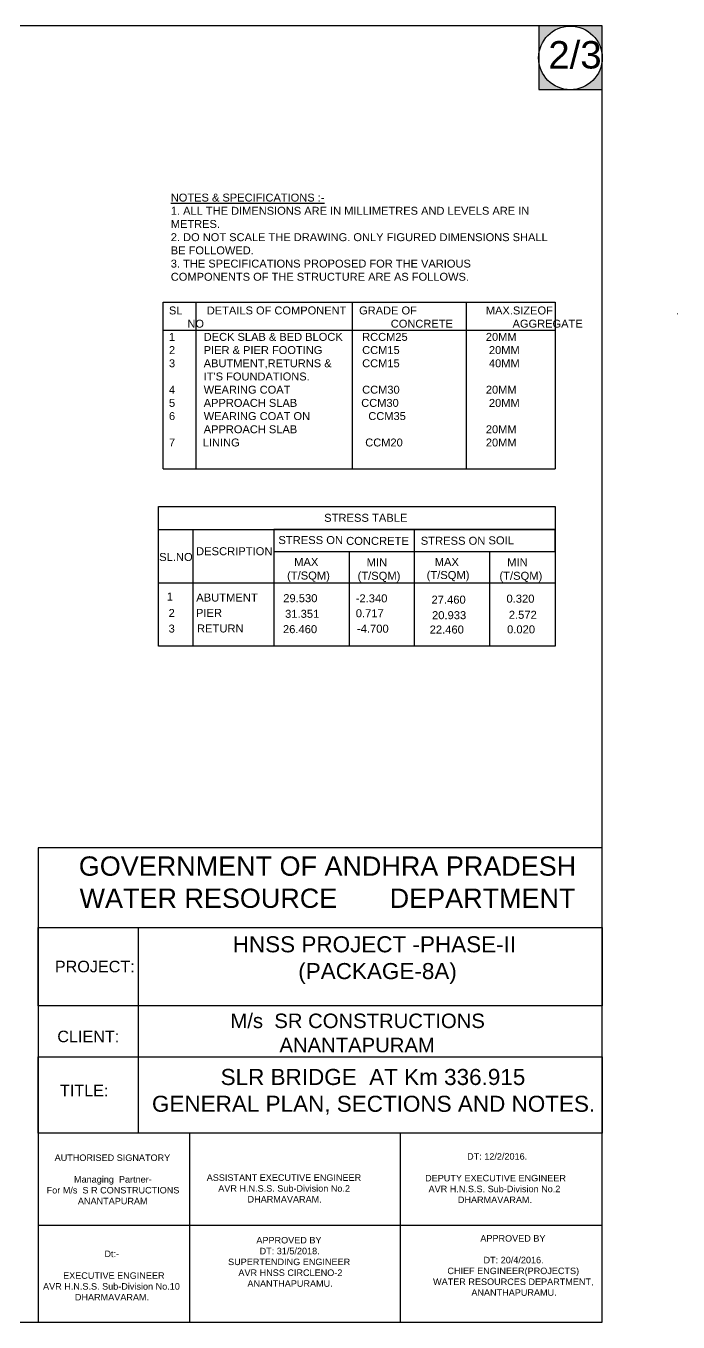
# Model space of a CAD drawing. Header units: inches. Extents: x 356040 to 382049, y -172758 to -157251.
# Drawn here: x 374250 to 382049, y -172758 to -157251 of the extents above; entities that cross this region are included whole.
import ezdxf

# ---------------------------------------------------------------- set-up
doc = ezdxf.new("R2010")
doc.units = ezdxf.units.IN
doc.header["$MEASUREMENT"] = 0
doc.layers.add('DRAWING', color=7, linetype='Continuous')
doc.layers.add('TEXT', color=7, linetype='Continuous')
doc.styles.get("Standard").update_dxf_attribs({"font": 'arial.ttf'})

msp = doc.modelspace()

# ---------------------------------------------------------------- hatches: boundary and pattern name
at = {"layer": 'Defpoints', "ltscale": 0.4}
h = msp.add_hatch(dxfattribs=at)
h.set_pattern_fill('AR-SAND', color=256, scale=0.656121, style=0)
h.set_pattern_definition([(37.5, (150105.5618, -54340.2531), (-0.0413312694, 1.264229668), [0, -0.9973040225, 0, -1.1154058147, 0, -1.0661967346]), (7.5, (150105.5618, -54340.2531), (1.161187781, 1.851669489), [0, -0.5380192753, 0, -0.8988858624, 0, -0.3444635604]), (327.5, (150104.7548, -54340.2531), (2.0432540826, 0.0037130242), [0, -0.3280605337, 0, -1.1810179214, 0, -1.5418845085]), (317.5, (150104.7548, -54340.2531), (1.972382997, 0.575861429), [0, -0.164030267, 0, -0.7742228596, 0, -0.885763441])])
h.paths.add_polyline_path([(380382.7, -157251), (380382.7, -157596.1, -0.9520527), (381141.5, -157633.4), (381141.5, -157251)])
h.paths.add_polyline_path([(380743.6, -158013.3, -0.3725087), (380382.7, -157670.7), (380382.7, -158013.3)])
h.paths.add_polyline_path([(380778.8, -158013.3), (381141.5, -158013.3), (381141.5, -157633.4, -0.4007378)])

# ---------------------------------------------------------------- linework, layer by layer
msp.add_lwpolyline([(381141.5, -157251), (380382.7, -157251), (380382.7, -158013.3), (381141.5, -158013.3)], close=True, dxfattribs=at)
at = {"layer": 'DRAWING', "ltscale": 0.4}
for points in [[(381141.5, -157251), (356039.5, -157251), (356039.5, -172758), (381141.5, -172758)], [(375833.4, -162999), (380577.5, -162999), (380577.5, -164671.5), (375833.4, -164671.5)], [(375833.4, -163276.5), (380577.5, -163276.5), (380577.5, -163919.2), (375833.4, -163919.2)], [(376250, -163276.5), (377214.9, -163276.5), (377214.9, -164671.5), (376250, -164671.5)], [(377214.9, -163539.5), (380577.5, -163539.5), (380577.5, -163276.5), (377214.9, -163276.5)], [(378896.2, -163276.5), (380577.5, -163276.5), (380577.5, -164671.5), (378896.2, -164671.5)]]:
    msp.add_lwpolyline(points, close=True, dxfattribs=at)
for points in [[(375889.2, -162551.5), (375889.2, -160554.1), (380577.5, -160554.1), (380577.5, -162551.5)], [(376282.1, -160554.1), (376282.1, -162551.5)], [(378151.5, -160554.1), (378151.5, -162551.5)], [(379514, -160554.1), (379514, -162551.5)], [(375889.2, -160891.6), (380577.5, -160891.6)], [(375889.2, -162551.5), (380577.5, -162551.5)], [(378114.1, -163539.5), (378114.1, -164671.5)], [(379795.3, -163539.5), (379795.3, -164671.5)]]:
    msp.add_lwpolyline(points, dxfattribs=at)
msp.add_circle((380761.2, -157633.4), 380.3, dxfattribs=at)
at = {"layer": 'TEXT'}
for points in [[(381141.5, -167083.1), (374394.3, -167083.1), (374394.3, -172758), (381141.5, -172758)], [(374394.3, -168039.1), (381141.5, -168039.1), (381141.5, -168974.6), (374394.3, -168974.6)], [(374394.3, -169585.5), (381141.5, -169585.5), (381141.5, -170498.4), (374394.3, -170498.4)]]:
    msp.add_lwpolyline(points, close=True, dxfattribs=at)
for points in [[(375592.4, -168039.1), (375592.4, -170498.4)], [(376204.2, -170498.4), (376204.2, -172758)], [(378726.6, -170498.4), (378726.6, -172758)], [(374394.3, -171597.8), (381141.5, -171597.8)]]:
    msp.add_lwpolyline(points, dxfattribs=at)

# ---------------------------------------------------------------- texts
at = {"layer": 'DRAWING', "attachment_point": 1}
for s, insert, char_height, width in [('2/3', (380497.7, -157432.4), 328.06, 619.569), ('{\\LNOTES & SPECIFICATIONS :- \\P}1. ALL THE DIMENSIONS ARE IN MILLIMETRES AND LEVELS ARE IN METRES. \\P2. DO NOT SCALE THE DRAWING. ONLY FIGURED DIMENSIONS SHALL BE FOLLOWED. \\P3. THE SPECIFICATIONS PROPOSED FOR THE VARIOUS COMPONENTS OF THE STRUCTURE ARE AS FOLLOWS.\\P ', (375982, -159257.2), 94.753, 4559.416), ("SL^I  DETAILS OF COMPONENT ^IGRADE OF      ^I^IMAX.SIZEOF ^I^I^I^I.                NO^I^I^I^I^I^ICONCRETE^I                   AGGREGATE \\P1^I DECK SLAB & BED BLOCK^I RCCM25^I^I^I20MM\\P2^I PIER & PIER FOOTING^I^I CCM15^I^I^I 20MM\\P3^I ABUTMENT,RETURNS &^I CCM15^I^I^I 40MM \\P^I IT'S FOUNDATIONS.^I^I \\P4 ^I WEARING COAT^I^I^I CCM30^I^I^I20MM\\P5 ^I APPROACH SLAB^I           CCM30 ^I^I^I 20MM\\P6 ^I WEARING COAT ON^I^I   CCM35\\P^I APPROACH SLAB^I^I^I^I^I  ^I20MM \\P7         LINING^I^I^I^I  CCM20^I^I^I20MM ", (375960.1, -160607.9), 94.7534, 6417.655), ('CONCRETE', (378079, -163364.3), 95.75, 773.596), ('(T/SQM)', (377372.5, -163778.5), 95.75, 524.715), ('(T/SQM)', (378215.8, -163781.5), 95.75, 524.715), ('(T/SQM)', (379041.8, -163772.5), 95.75, 524.715), ('(T/SQM)', (379912.8, -163781.5), 95.75, 524.715)]:
    msp.add_mtext(s, dxfattribs=dict(at, insert=insert, char_height=char_height, width=width))
at = {"layer": 'TEXT'}
for s, height, p in [('STRESS TABLE', 95.752, (377816.2, -163183.6)), ('STRESS ON ', 95.75, (377269, -163450)), ('STRESS ON ', 95.75, (378971.6, -163458.3)), ('SOIL ', 95.75, (379781.4, -163453.8)), ('SL.NO ', 95.75, (375842.7, -163652.4)), ('DESCRIPTION ', 95.752, (376284, -163583.6)), ('MAX', 95.75, (377457, -163711.9)), ('MIN', 95.75, (378323.9, -163715.2)), ('MAX', 95.75, (379138.3, -163711.9)), ('MIN', 95.75, (380005.2, -163715.2)), ('1', 95.8, (375934.5, -164125.7)), ('ABUTMENT ', 95.75, (376286.6, -164137.5)), ('29.530', 95.75, (377326.8, -164145.2)), ('-2.340', 95.75, (378193.4, -164147.3)), ('0.320', 95.75, (379996.7, -164151)), ('27.460', 95.75, (379100.2, -164162.9)), ('2', 95.8, (375955.3, -164322.5)), ('PIER', 95.75, (376282.9, -164321.1)), ('31.351', 95.75, (377349.1, -164332.3)), ('0.717', 95.75, (378194.4, -164325.7)), ('20.933', 95.75, (379106.4, -164348.5)), ('2.572', 95.75, (380024.4, -164344.2)), ('3', 95.8, (375955.4, -164509)), ('RETURN', 95.75, (376295.3, -164507.3)), ('26.460', 95.75, (377323.5, -164515.9)), ('-4.700', 95.75, (378208.8, -164510.1)), ('22.460', 95.75, (379078.4, -164520.4)), ('0.020', 95.75, (380003.8, -164518.4))]:
    msp.add_text(s, height=height, dxfattribs=at).set_placement(p)
at = {"layer": 'TEXT', "color": 7, "width": 6583.98, "attachment_point": 5}
for s, insert, char_height in [('GOVERNMENT OF ANDHRA PRADESH\\PWATER RESOURCE       DEPARTMENT', (377856.4, -167496.5), 230.865), ('HNSS PROJECT -PHASE-II\\P (PACKAGE-8A)', (378417.4, -168427.4), 192.387)]:
    msp.add_mtext(s, dxfattribs=dict(at, insert=insert, char_height=char_height))
at = {"layer": 'TEXT', "attachment_point": 1}
for s, insert, char_height, width in [('PROJECT:', (374595.7, -168435.2), 138.22, 1289.619), ('\\pi707.53;M/s  SR CONSTRUCTIONS \\P\\pi1293.8;ANANTAPURAM', (375987.7, -169067.3), 173.514, 4427.877), ('CLIENT:', (374625, -169271.7), 138.22, 1289.619), ('\\pi1175.2;SLR BRIDGE  AT Km 336.915\\P\\pi354.05;GENERAL PLAN, SECTIONS AND NOTES.', (375402.8, -169729.4), 192.387, 5972.233), ('TITLE:', (374656.8, -169919.5), 138.22, 749.501), ('\\pi1261.1;AUTHORISED SIGNATORY\\P\\pi1952;\\P\\pi1492.7;Managing  Partner-\\P\\pi1165.5;For M/s  S R CONSTRUCTIONS\\P\\pi1539.5;ANANTAPURAM', (373331.8, -170752.5), 77.779, 3903.953), ('\\pi1567.1;  DT: 12/2/2016. \\P\\pi1952;\\P\\pi1095.3; DEPUTY EXECUTIVE ENGINEER\\P\\pi1166.8;AVR H.N.S.S. Sub-Division No.2\\P\\pi1517.2;DHARMAVARAM.', (377898.3, -170737.3), 77.779, 3903.953), ('\\pi1952;\\P\\P\\pi1028.9;ASSISTANT EXECUTIVE ENGINEER\\P\\pi1166.8;AVR H.N.S.S. Sub-Division No.2\\P\\pi1517.2;DHARMAVARAM.', (375382.8, -170731.2), 77.779, 3903.953), ('\\pi1562.9;APPROVED BY\\P\\pi1601.5;DT: 31/5/2018.  \\P\\pi1224.6;SUPERTENDING ENGINEER                \\P\\pi1317.9; AVR HNSS CIRCLENO-2\\P\\pi0;^I^I^I^I       ANANTHAPURAMU.', (375442.6, -171739.4), 77.779, 3903.953), ('\\pi1562.9;APPROVED BY\\P\\pi1952;\\P\\pi1601.5;DT: 20/4/2016.  \\P\\pi1168.8;CHIEF ENGINEER(PROJECTS)                \\P\\pi997.59;WATER RESOURCES DEPARTMENT,\\P\\pi0;^I^I^I^I       ANANTHAPURAMU.', (378121.2, -171717.5), 77.779, 3903.953), ('\\pi1870.4;Dt:- \\P\\pi1952;\\P\\pi1315.7;  EXECUTIVE ENGINEER\\P\\pi1136.3;AVR H.N.S.S. Sub-Division No.10\\P\\pi1517.2;DHARMAVARAM.', (373318, -171903.4), 77.779, 3903.953)]:
    msp.add_mtext(s, dxfattribs=dict(at, insert=insert, char_height=char_height, width=width))

doc.saveas('drawing.dxf')
